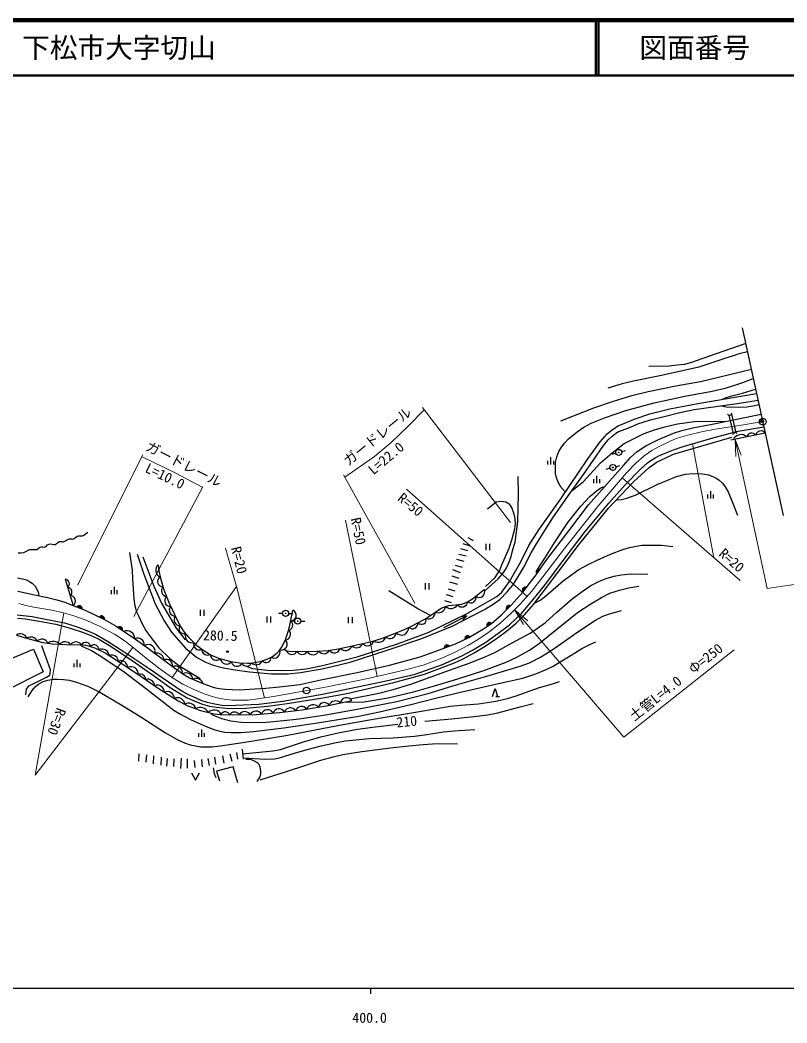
# Model space of a CAD drawing. Units: millimetres, scale not verified. Extents: x 40000 to 680000, y 20000 to 380000.
# Drawn here: x 404645 to 543299, y 198715 to 380000 of the extents above; entities that cross this region are included whole.
import ezdxf
from ezdxf.enums import TextEntityAlignment as Align

# ---------------------------------------------------------------- set-up
doc = ezdxf.new("R2010")
doc.units = ezdxf.units.MM
doc.header["$LTSCALE"] = 1000
doc.header["$PDMODE"] = 32
doc.header["$PDSIZE"] = 500
doc.linetypes.add('CHAIN', pattern=[18.5, 12, -1.5, 3.5, -1.5])
for name, color, linetype, lineweight in [('M-BGD', 7, 'Continuous', 25), ('M-BMK', 2, 'CHAIN', 13), ('M-BMK-OTRS', 5, 'Continuous', 25), ('M-BMK-SRVR', 3, 'Continuous', 25), ('M-STR-HTXT', 7, 'Continuous', 13), ('M-TTL', 2, 'Continuous', 140), ('M-TTL-BAND', 7, 'Continuous', 25), ('M-TTL-LINE', 7, 'Continuous', 50)]:
    doc.layers.add(name, color=color, linetype=linetype, lineweight=lineweight)
doc.layers.add('M-OTRS', color=6, linetype='Continuous')
doc.layers.add('M-TTL-TXT', color=7, linetype='Continuous')
doc.styles.add('ＭＳ ゴシック', font='')
doc.styles.get('ＭＳ ゴシック').set_extended_font_data('MS Gothic')

# ---------------------------------------------------------------- blocks, each defined once
blk = doc.blocks.new('open_arrow')
at = {"color": 0, "linetype": 'Continuous', "lineweight": -2}
blk.add_lwpolyline([(7.5, 1.25), (0, 0), (7.5, -1.25)], dxfattribs=at)

msp = doc.modelspace()

# ---------------------------------------------------------------- hatches: boundary and pattern name
at = {"layer": 'M-BGD'}
for points in [[(512931, 301864, 0.41421), (512869, 301897, 0.41421)], [(511871, 299136, 0.41421), (511810, 299171, 0.41421)], [(498660, 280703, 0.82183), (498101, 279885)], [(496195, 277418, 0.82183), (495585, 276637)], [(415854, 273550, 0.82183), (414929, 273907)], [(493308, 274087, 0.82183), (492603, 273391)], [(419887, 271663, 0.82183), (418994, 272093)], [(423159, 269652, 0.82183), (422332, 270198)], [(489870, 270947, 0.82183), (489059, 270379)], [(485982, 268526, 0.82183), (485098, 268079)], [(482270, 266802, 0.82183), (481347, 266440)]]:
    msp.add_hatch(color=256, dxfattribs=at).paths.add_polyline_path(points)
h = msp.add_hatch(color=256, dxfattribs=at)
edge = h.paths.add_edge_path()
edge.add_ellipse((452657, 272752), major_axis=(-49.8, -4.1), ratio=1, start_angle=175.34078, end_angle=-4.65922)
h = msp.add_hatch(color=256, dxfattribs=at)
edge = h.paths.add_edge_path()
edge.add_ellipse((454850, 271350), major_axis=(-49.8, -4.1), ratio=1, start_angle=175.34078, end_angle=-4.65922)

# ---------------------------------------------------------------- linework, layer by layer
for p, q in [((532783, 308601), (533583, 305270)), ((533263, 308745), (534068, 305391)), ((539363, 305336), (533137, 304049)), ((500597, 299656), (500597, 300985)), ((512356, 301693), (511637, 301479)), ((513410, 302006), (514129, 302220)), ((500063, 299656), (500063, 300353)), ((501130, 299656), (501130, 300353)), ((512353, 299269), (513076, 299467)), ((508915, 296298), (508915, 297626)), ((511293, 298977), (510569, 298778)), ((508382, 296298), (508382, 296995)), ((509448, 296298), (509448, 296995)), ((528983, 293523), (528983, 294220)), ((529516, 293523), (529516, 294852)), ((530049, 293523), (530049, 294220)), ((485606, 286463), (486557, 285920)), ((484703, 285381), (486004, 284963)), ((488872, 285316), (488872, 284198)), ((489538, 285316), (489538, 284198)), ((483986, 283447), (485306, 283143)), ((484279, 284489), (485560, 284125)), ((483292, 281438), (484568, 281109)), ((483542, 282569), (484887, 282175)), ((482729, 279548), (484005, 279090)), ((482849, 280655), (484244, 280167)), ((412817, 278921), (414256, 274167)), ((421693, 276225), (421693, 277553)), ((477897, 278202), (477897, 277084)), ((478563, 278202), (478563, 277084)), ((482286, 278449), (483726, 278013)), ((421159, 276225), (421159, 276922)), ((422226, 276225), (422226, 276922)), ((481677, 276152), (482868, 275779)), ((482063, 277168), (483259, 276842)), ((481413, 275055), (482588, 274690)), ((437228, 273400), (437228, 272282)), ((437894, 273400), (437894, 272282)), ((449261, 272202), (449261, 271084)), ((449928, 272202), (449928, 271084)), ((452107, 272752), (451357, 272752)), ((453207, 272752), (453957, 272752)), ((463997, 272076), (463997, 270958)), ((464664, 272076), (464664, 270958)), ((481268, 270204), (485424, 272294)), ((485424, 272294), (484423, 272113)), ((485424, 272294), (484682, 271598)), ((454300, 271350), (453550, 271350)), ((455400, 271350), (456150, 271350)), ((414418, 263014), (414418, 263711)), ((414952, 263014), (414952, 264342)), ((415485, 263014), (415485, 263711)), ((490656, 257741), (491323, 257741)), ((490990, 257741), (490656, 257741)), ((436948, 250425), (436948, 251122)), ((437481, 250425), (437481, 251754)), ((438015, 250425), (438015, 251122)), ((426114, 246060), (426161, 247389)), ((427435, 245832), (427538, 247208)), ((428796, 245573), (428843, 246972)), ((430182, 246773), (430087, 245311)), ((433779, 246552), (433677, 244736)), ((439816, 246734), (439973, 245500)), ((441248, 247017), (441491, 245689)), ((442601, 247386), (442923, 246019)), ((443751, 247576), (443947, 246405)), ((444788, 248222), (444998, 246390)), ((431228, 246513), (431149, 245130)), ((432471, 246427), (432392, 245043)), ((434880, 246482), (434888, 244760)), ((436109, 246183), (436266, 244870)), ((437430, 246348), (437572, 245003)), ((438595, 246497), (438807, 245247))]:
    msp.add_line(p, q, dxfattribs=at)
for points in [[(535839, 321518), (529142, 319193), (525839, 318047), (524709, 317751), (523440, 317595), (522015, 317456), (518347, 317369)], [(536165, 320023), (534682, 319638), (531547, 318649), (527351, 317239), (524425, 316580), (520300, 315675), (515557, 314698), (513519, 314242), (510894, 313463)], [(536863, 316818), (530951, 315364), (527648, 314621), (523184, 313841), (518183, 312810), (515030, 312022), (511856, 311030), (508340, 309840), (502328, 307480)], [(503242, 294690), (502483, 295483), (501968, 296349), (501641, 297235), (501453, 298019), (501477, 300053), (501690, 301030), (502082, 302002), (502532, 302803), (503161, 303595), (503831, 304306), (505391, 305582), (506568, 306382), (507882, 307107), (510337, 308118), (514179, 309441), (519277, 310825), (524831, 312002), (529799, 312890), (532346, 313527), (535345, 314470), (537217, 315191)], [(445499, 263222), (446686, 262780), (449383, 262471), (451951, 262406), (454002, 262471), (456368, 262718), (459310, 263324), (465571, 264912), (472684, 267211), (478457, 269301), (485334, 272680), (490863, 275819), (491742, 276609), (493149, 278530), (495255, 282211), (496635, 285010), (498445, 287842), (500368, 290563), (502409, 293458), (507288, 300671), (509509, 303733), (510786, 305177), (511732, 305983), (512803, 306653), (514132, 307221), (515848, 307904), (518511, 308849), (522137, 309752), (527213, 310681), (537805, 312490)], [(531554, 311423), (532335, 311778), (533594, 312109), (535246, 312552), (537638, 313258)], [(425832, 283428), (427019, 279851), (429060, 274463), (430698, 271388), (432053, 269383), (434531, 266448), (436521, 264810), (438059, 263974), (439584, 263387), (441407, 262902), (443564, 262518), (446156, 262184), (450109, 261849), (453119, 261832), (455326, 262050), (458908, 262665), (460829, 263093), (464331, 263959), (470862, 266068), (477289, 268228), (482789, 270453), (488617, 273462), (490375, 274547), (491362, 275277), (492741, 276620), (493715, 277838), (494777, 279473), (495703, 281104), (497081, 283665), (498044, 285321), (499520, 287725), (500958, 290014), (503323, 293368), (506493, 297853), (508261, 300378), (510005, 302928), (510968, 304097), (511711, 304803), (512296, 305266), (512748, 305538), (513553, 305891), (515015, 306439), (516343, 306987), (518621, 307706), (521098, 308366), (523913, 309085), (526524, 309596), (530861, 310193), (534706, 310724), (538072, 311265)], [(531449, 310274), (532306, 310057), (534475, 309995), (536075, 310078), (537479, 310336), (538238, 310501)], [(404216, 276781), (407239, 276092), (409593, 275637), (411287, 275197), (412720, 274795), (414090, 274231), (416439, 273323), (419887, 271663), (422005, 270414), (425535, 268082), (427873, 266417), (430500, 264431), (432615, 262819), (434072, 261831), (435257, 261105), (436550, 260550), (438166, 259875), (439736, 259362), (440644, 259181), (441800, 259074), (444310, 258956), (446148, 259063), (449059, 259235), (451526, 259480), (455204, 259898), (459050, 260730), (465593, 262035), (471439, 263368), (476959, 264921), (481171, 266371), (483368, 267233), (485779, 268409), (488442, 269946), (489870, 270947), (491695, 272497), (493461, 274238), (495537, 276574), (497977, 279704), (499890, 282503), (503837, 287673), (507436, 292387), (511696, 297168), (513743, 299499), (514991, 300921), (516208, 302035), (517787, 303029), (520068, 304170), (522788, 305323), (524318, 305818), (526308, 306295), (529506, 306905), (538623, 308734)], [(404093, 272501), (406829, 272158), (408961, 271786), (412673, 271020), (414772, 270404), (416697, 269680), (418263, 268970), (420434, 267739), (423465, 265805), (428184, 262643), (430319, 261188), (433931, 258673), (435022, 258087), (436297, 257529), (437465, 257024), (438455, 256708), (439550, 256445), (441140, 256182), (442182, 256109), (447829, 256367), (452140, 256857), (459315, 258137), (470813, 260531), (476055, 261783), (481020, 263522), (484533, 265085), (486469, 266111), (488848, 267537), (491036, 269087), (493132, 270662), (495366, 272809), (497432, 275231), (499499, 277847), (502996, 282565), (506819, 287534), (508662, 289793), (511089, 292652), (514047, 295980), (516802, 298797), (518080, 299941), (518842, 300499), (519492, 300881), (520280, 301279), (521603, 301860), (522781, 302342), (524369, 302856), (530143, 304561), (534496, 305676), (539120, 306450)], [(504418, 294918), (506495, 296567), (509586, 299952), (511669, 301752), (513886, 303429), (516163, 304630), (517481, 305283), (519329, 305898), (521226, 306452), (523485, 307021), (526589, 307452), (529434, 307513), (532105, 307426)], [(404176, 271903), (405572, 271742), (408097, 271354), (411114, 270788), (413502, 270153), (416142, 269319), (417753, 268644), (418992, 267998), (420837, 266962), (424894, 264205), (428960, 261391), (431792, 259363), (433681, 258185), (434847, 257496), (436263, 256868), (437659, 256321), (438893, 256003), (440135, 255791), (441309, 255655), (442433, 255565), (445440, 255618), (446742, 255724), (449463, 256005), (452962, 256444), (459368, 257462), (463752, 258248), (472213, 260229), (477766, 261775), (480506, 262785), (483205, 263812), (484764, 264518), (486774, 265598), (488716, 266852), (490937, 268321), (492602, 269525), (494329, 270994), (495823, 272468), (497486, 274366), (499816, 277448), (505631, 285080), (511060, 291752), (515553, 296523), (518384, 299144), (519811, 300128), (521288, 300824), (522790, 301532), (524842, 302142), (533321, 304599)], [(488644, 276777), (491096, 279012), (492135, 280219), (492578, 280959), (493021, 281870), (493413, 283052), (493696, 284031), (494147, 285675), (494408, 287402), (494648, 289407), (494750, 294271), (494719, 297473)], [(512517, 293299), (513397, 293348), (514353, 293587), (516020, 294150), (519844, 296073), (523330, 297499), (524932, 297898), (526199, 298021), (528028, 297966), (529126, 297796), (529923, 297510), (530611, 297132), (531074, 296815), (531633, 296262), (532143, 295598), (532653, 294694), (533465, 292777), (534383, 290499)], [(498223, 280684), (499513, 282707), (501357, 285628), (503699, 289165), (506043, 292157), (507740, 293932), (508806, 294849), (509648, 295421), (509977, 295573), (510365, 295674)], [(488809, 277579), (490554, 279226), (491403, 280556), (491753, 281496), (493104, 284508), (493634, 286240), (494114, 288039), (494235, 288984), (494185, 289894), (493995, 290703), (493555, 291903), (493215, 292412), (492455, 292872), (491523, 292994), (490713, 292874), (489163, 291595)], [(404312, 283698), (404806, 283683), (405338, 283766), (405840, 283998), (406229, 284252), (406401, 284320), (406843, 284320), (407652, 284298), (407892, 284466), (408215, 284741), (408461, 284789), (408700, 284789), (409024, 284735), (409204, 284753), (409419, 284885), (409629, 285130), (409868, 285286), (410168, 285322), (410775, 285210), (410967, 285216), (411188, 285300), (411446, 285539), (411733, 285719), (411919, 285731), (412201, 285731), (412356, 285677), (412518, 285671), (412650, 285731), (413136, 286061), (413501, 286216), (413938, 286210), (414154, 286187), (414370, 286234), (414471, 286348), (414963, 286701), (415204, 286780), (415419, 286768), (415731, 286738), (415940, 286774), (416156, 286894), (416929, 287403)], [(497675, 274616), (498797, 275223), (500130, 276263), (502850, 278620), (504604, 279920), (505659, 280665), (507496, 281655), (509002, 282367), (511390, 283442), (513619, 284267), (514826, 284639), (517076, 285051), (519143, 285104), (520618, 285083), (522641, 284867)], [(424414, 283745), (424898, 280572), (424957, 278968), (425194, 275340), (425395, 274109), (425714, 273047), (426092, 272210), (426707, 270837), (427403, 269646), (428147, 268572), (429707, 266548), (431702, 264579), (433366, 263316), (437237, 260957)], [(426872, 282941), (428854, 277648), (430194, 274570), (432844, 270074), (434488, 267994)], [(429610, 281516), (429729, 280432), (430017, 279090), (430640, 277023), (431575, 274573), (433149, 271260), (433785, 270167), (434344, 269381), (435115, 268458), (435531, 268003), (436635, 266957), (437696, 266142), (439107, 265272), (440537, 264683), (441624, 264339), (442749, 264040), (444334, 263786), (445755, 263723), (446380, 263768), (448032, 264058), (449119, 264402), (450117, 264858), (450552, 265148), (451125, 265604), (451487, 265995), (451923, 266606), (452648, 267982), (452756, 268366), (453206, 269672), (453358, 270338), (453982, 273325)], [(464318, 257301), (469515, 258351), (472103, 258973), (475284, 259966), (482283, 262475), (486022, 263822), (488832, 264932), (490476, 265687), (493593, 267403), (496859, 269146), (498181, 270067), (499652, 271081), (501696, 272957), (504487, 275403), (506264, 276691), (507856, 277761), (509422, 278571), (510622, 279071), (512033, 279471), (513299, 279693), (515048, 279875), (518159, 279852)], [(404193, 279176), (405113, 279016), (405794, 278793), (406351, 278539), (406849, 278208), (407357, 277659), (407695, 277111), (407918, 276591), (407975, 276385), (408058, 275934)], [(463527, 256777), (465782, 256687), (466803, 256769), (467944, 256942), (471228, 257498), (475753, 258586), (479599, 259661), (483771, 260913), (488475, 262431), (492552, 263922), (494479, 264861), (496779, 266125), (498554, 267387), (503232, 271162), (505642, 273016), (507846, 274468), (509767, 275649), (511291, 276375), (512995, 276958), (514701, 277378), (516536, 277664)], [(452432, 266289), (452843, 265956), (453362, 265910), (456271, 265848), (458352, 265901), (460360, 266053), (462214, 266369), (464976, 266934), (468220, 267674), (470165, 268277), (472368, 269092), (473839, 269694), (475318, 270404), (477851, 271700), (479815, 273051), (480772, 273677), (481594, 274016), (482197, 274144), (482763, 274219), (483905, 274326), (484448, 274409), (485006, 274605), (485534, 274854), (486431, 275381), (488544, 277072)], [(478833, 272376), (476559, 273557), (471316, 276848)], [(439158, 254738), (439589, 254376), (441067, 253733), (442776, 253310), (444572, 253075), (446531, 253024), (449116, 253064), (452348, 253365), (455132, 253701), (459865, 254423), (466235, 255544), (472745, 256819), (478451, 258259), (482893, 259641), (489620, 261569), (495074, 263180), (496762, 263826), (498734, 264811), (501390, 266526), (504903, 269018), (506925, 270403), (508692, 271547), (510041, 272238), (511231, 272668), (513407, 273257)], [(403991, 268829), (405781, 268260), (408784, 267499), (410432, 267227), (413043, 267098), (415508, 267086), (416540, 266979), (417405, 266790), (418271, 266470), (420017, 265613), (424119, 262959), (426712, 261193), (429645, 259221), (433244, 256922), (434962, 256038), (436029, 255686), (437266, 255206), (439736, 254595), (440835, 254488), (443043, 254392), (447419, 254480), (451568, 254810), (455649, 255322), (460342, 256101), (464615, 257008)], [(405719, 258007), (405799, 259023), (406241, 259669), (407269, 260127), (409437, 261246), (410052, 261603), (410117, 261947), (410138, 262533), (408582, 266890)], [(415588, 267078), (415828, 266838), (416497, 266515), (417540, 266046), (419224, 265040), (423485, 262168), (427540, 259049), (432481, 255209), (433641, 254545), (435486, 253541), (437321, 252721), (438610, 252165), (439845, 251702), (440743, 251468), (441690, 251292), (442822, 251214), (444631, 251205), (446857, 251381), (452334, 252036), (458429, 252936), (465909, 254186), (469644, 254977), (475287, 256272), (479969, 257491), (484305, 258500), (491161, 260050), (495569, 261062), (497874, 261797), (499751, 262586), (500882, 263135), (504861, 265586), (506212, 266409), (507759, 267199), (508769, 267583)], [(394849, 261159), (407098, 266267), (408826, 262174), (402243, 258860)], [(406085, 257662), (406839, 258828), (407362, 259442), (408036, 259994), (408811, 260407), (409666, 260678), (410685, 260852), (411389, 260872), (412475, 260812), (413572, 260691), (415010, 260279), (416997, 259531), (419099, 258515), (423042, 256173), (426647, 253937), (430914, 251169), (433077, 249953), (434394, 249350), (435415, 248995), (437316, 248654), (438553, 248603), (439408, 248613), (440871, 248826), (445297, 249469), (452704, 250697), (462425, 252558), (468834, 253683), (476530, 254943), (482417, 255988), (484354, 256144), (487521, 256426), (490651, 256881), (492800, 257376), (494370, 257870), (498546, 259329), (500723, 259964), (502179, 260445)], [(490050, 257741), (490520, 259179), (490990, 257741)], [(477810, 253280), (482692, 253702), (487256, 254158), (489169, 254385), (491018, 254774), (495041, 255844), (497425, 256444)], [(444884, 247385), (450342, 247920), (451707, 248160), (455883, 249500), (459046, 250408), (462132, 251155), (465684, 251804), (468444, 252194), (472953, 252745)], [(444969, 246645), (449046, 246402), (450630, 246460), (451546, 246624), (454427, 247520), (456794, 248219), (459058, 248794), (461543, 249332), (463439, 249688), (465370, 249906), (467742, 250126), (472132, 250276), (475964, 250541), (478217, 250862), (481221, 251312), (483129, 251518), (486887, 251737)], [(448075, 242650), (452820, 244155), (456318, 245335), (459003, 246187), (461267, 246798), (463029, 247224), (466424, 247778), (471629, 248433), (474953, 248830), (477511, 249058), (480032, 249244), (483726, 249144)], [(439578, 244840), (439765, 243807), (440042, 243081)], [(444036, 242145), (443203, 244992), (440189, 244223), (440698, 242454)], [(445468, 246373), (446322, 246367), (446984, 246112), (447538, 245781), (447791, 245487), (447976, 244995), (448047, 244663), (448123, 244126), (448117, 243730), (447976, 243174), (447465, 242356)], [(435655, 243898), (436370, 242603), (437086, 243898)]]:
    msp.add_lwpolyline(points, dxfattribs=at)
for centre, radius in [((512883, 301849), 550), ((512883, 301849), 50), ((511823, 299123), 550), ((511823, 299123), 50), ((452657, 272752), 550), ((452657, 272752), 50), ((454850, 271350), 550), ((454850, 271350), 50), ((442148, 265823), 150)]:
    msp.add_circle(centre, radius, dxfattribs=at)
for centre, radius, start, end in [((532911, 309046), 464, 219.68184, 347.89345), ((533920, 304952), 464, 40.66907, 168.88067), ((535003, 303523), 1542, 47.06247, 156.28046), ((536899, 304491), 861, 34.10545, 169.23747), ((538573, 304740), 989, 37.04488, 166.29805), ((430505, 280535), 1329, 132.37463, 246.1385), ((430487, 278503), 968, 122.45367, 269.91114), ((498461, 280239), 505, 66.82317, 224.48136), ((412718, 278079), 847, 310.42535, 83.24926), ((413229, 276647), 788, 306.4438, 87.23081), ((431259, 276832), 1045, 137.74044, 261.6626), ((495967, 276967), 505, 63.22298, 220.88117), ((413627, 274984), 1031, 307.57846, 86.09615), ((431839, 275049), 1047, 134.32213, 270.40619), ((486144, 275561), 934, 229.20189, 18.66307), ((487671, 276611), 988, 229.49011, 27.84172), ((415356, 273637), 505, 350.05128, 147.70947), ((432725, 273336), 1103, 142.80784, 268.00702), ((480247, 274218), 1362, 246.23533, 351.47747), ((482558, 275040), 1406, 226.72382, 328.88594), ((484556, 274886), 979, 215.83987, 358.11093), ((493024, 273669), 505, 55.75802, 213.41621), ((419398, 271790), 505, 345.45948, 143.11767), ((433583, 271618), 1088, 145.49308, 269.51576), ((453542, 272397), 1027, 271.77935, 64.63312), ((478535, 272915), 1164, 246.31941, 2.77026), ((422691, 269843), 505, 337.71678, 135.37497), ((434321, 269972), 932, 143.2429, 287.13163), ((452995, 270607), 959, 282.71999, 52.8498), ((473591, 270162), 1335, 225.52597, 2.28227), ((475591, 270959), 998, 228.15723, 5.33556), ((477231, 271627), 865, 221.64418, 14.86147), ((489521, 270583), 505, 46.20559, 203.86378), ((404721, 267851), 1221, 18.34108, 126.76526), ((406614, 267179), 1285, 26.80026, 124.76496), ((423957, 268185), 1429, 359.82383, 113.26793), ((435721, 268636), 1211, 158.43509, 287.39495), ((452596, 268936), 956, 273.10062, 50.31109), ((469467, 268855), 1341, 231.69705, 344.47927), ((471527, 269332), 1135, 227.40873, 353.78769), ((485584, 268216), 505, 37.97945, 195.63764), ((408582, 266890), 1195, 22.65868, 133.38134), ((410657, 266143), 1550, 40.86423, 128.86961), ((412765, 266432), 1184, 34.04118, 142.17337), ((414737, 266313), 1263, 36.30936, 141.75716), ((416531, 266626), 890, 10.61417, 150.75684), ((418037, 266178), 880, 358.39148, 135.91672), ((425859, 267006), 1266, 357.43965, 111.96584), ((427782, 265828), 1300, 346.68056, 120.40025), ((437030, 267166), 997, 161.61554, 298.47945), ((451826, 267226), 1116, 257.63468, 42.62333), ((463472, 267274), 1249, 222.05785, 341.07845), ((465485, 267712), 1185, 225.41512, 339.85193), ((467489, 268074), 1178, 220.80835, 346.69336), ((481844, 266530), 505, 32.58444, 190.24263), ((419487, 264970), 1313, 6.15367, 115.7647), ((421278, 264086), 1134, 358.85623, 115.33827), ((429380, 264264), 1307, 1.07182, 104.71593), ((438551, 266252), 1046, 177.96088, 297.10326), ((440130, 265369), 1104, 182.53266, 313.67857), ((449153, 264724), 875, 217.39735, 5.97916), ((450583, 265739), 1080, 238.7948, 21.55895), ((453788, 266353), 1026, 202.79326, 332.61509), ((455626, 266359), 1043, 207.24224, 331.10703), ((457588, 266479), 1221, 210.70845, 333.06824), ((459573, 266556), 1096, 215.13642, 334.67228), ((461473, 266721), 1108, 214.86795, 345.12904), ((422907, 262958), 1211, 0.08089, 114.11361), ((424725, 261823), 1288, 353.37553, 118.10583), ((431160, 263370), 1034, 348.0911, 117.27629), ((432663, 261835), 1409, 359.84676, 110.35036), ((441979, 264671), 1091, 185.26702, 323.51806), ((443865, 264205), 1025, 190.25762, 334.63301), ((445647, 264147), 937, 204.03575, 337.6666), ((447344, 264675), 1213, 226.75161, 336.57199), ((426399, 260820), 940, 357.05399, 114.75175), ((434664, 260738), 1243, 4.13235, 118.437), ((427750, 259614), 1229, 2.60659, 109.56676), ((429452, 258436), 1322, 2.8268, 111.03348), ((436503, 259679), 1296, 16.68864, 117.55752), ((431274, 257351), 1254, 1.32549, 113.5498), ((433108, 256158), 1353, 6.00714, 115.39499), ((463677, 256355), 1143, 34.87389, 169.11372), ((435161, 255199), 1308, 14.72172, 122.74162), ((437202, 254049), 1673, 28.97403, 117.62612), ((453518, 254506), 1156, 35.27037, 159.0451), ((455526, 254791), 1130, 35.89655, 160.23411), ((457634, 254922), 1305, 42.86766, 155.96102), ((459636, 255541), 1080, 33.75351, 165.58883), ((461684, 255699), 1232, 45.05478, 158.93283), ((439699, 253800), 1480, 27.38056, 134.26952), ((441757, 254142), 817, 19.50856, 155.51544), ((443404, 253875), 1030, 31.76067, 148.38357), ((445283, 253821), 1167, 33.01113, 149.26821), ((447300, 253937), 1161, 31.77262, 153.43726), ((449377, 254181), 1151, 27.74992, 161.35715), ((451459, 254398), 1109, 28.00631, 163.32614)]:
    msp.add_arc(centre, radius, start, end, dxfattribs=at)
at = {"layer": 'M-BMK'}
msp.add_lwpolyline([(404430, 274547), (405456, 274251), (407161, 273893), (410410, 273325), (412522, 272868), (414197, 272369), (416421, 271579), (418990, 270418), (421745, 268973), (423656, 267706), (425447, 266286), (427459, 264629), (429649, 262904), (431018, 261929), (432226, 261088), (434064, 259933), (436086, 259000), (437945, 258224), (439036, 257843), (439958, 257558), (441541, 257235), (443071, 257053), (444505, 257031), (445885, 257089), (447648, 257301), (450444, 257725), (459881, 259426), (467805, 261031), (474334, 262522), (477522, 263412), (480876, 264628), (483449, 265777), (485585, 266941), (487374, 267994), (489378, 269374), (491382, 270921), (493390, 272700), (495155, 274465), (497140, 276680), (499009, 279119), (503083, 284448), (509295, 292297), (514275, 298128), (515986, 299932), (517504, 301205), (518878, 302162), (520294, 302981), (521933, 303753), (523283, 304348), (525389, 304958), (527838, 305548), (530321, 306061), (535427, 306802), (538912, 307406)], dxfattribs=at)
at = {"layer": 'M-BMK-OTRS'}
msp.add_line((535223, 324351), (542601, 290461), dxfattribs=at)
at = {"layer": 'M-BMK-SRVR'}
for centre in [(538912, 307406), (456457, 258809)]:
    msp.add_circle(centre, 600, dxfattribs=at)
at = {"layer": 'M-OTRS'}
msp.add_point((538806, 307520), dxfattribs=at)
at = {"layer": 'M-STR-HTXT'}
for p, q in [((493338, 289185), (477396, 309982)), ((530086, 282803), (526196, 303395)), ((415017, 277839), (426865, 301414)), ((463135, 297803), (476014, 274567)), ((437716, 295618), (425222, 272183)), ((513516, 297239), (534817, 278682)), ((496350, 275798), (474518, 295222)), ((469219, 261354), (463460, 289620)), ((443769, 277623), (441789, 284532)), ((432126, 261159), (443769, 277623)), ((448845, 257482), (443769, 277623)), ((412579, 272851), (407355, 243527)), ((407355, 243527), (425062, 266591))]:
    msp.add_line(p, q, dxfattribs=at)
for points in [[(463379, 297362), (468706, 301091), (471770, 303623), (474833, 306567), (477726, 309552)], [(533929, 304158), (539694, 277236), (566150, 281161)], [(426693, 301073), (432574, 298241), (437666, 295526)], [(494096, 273335), (513785, 250355), (533752, 266178)]]:
    msp.add_lwpolyline(points, dxfattribs=at)
at = {"layer": 'M-TTL'}
msp.add_line((680000, 380000), (40000, 380000), dxfattribs=at)
at = {"layer": 'M-TTL-BAND'}
for p, q in [((40000, 205000), (579000, 205000)), ((468000, 205000), (468000, 204000))]:
    msp.add_line(p, q, dxfattribs=at)
at = {"layer": 'M-TTL-LINE'}
for p, q in [((508747, 380000), (508747, 370000)), ((509247, 380000), (509247, 370000)), ((40000, 370000), (680000, 370000))]:
    msp.add_line(p, q, dxfattribs=at)

# ---------------------------------------------------------------- block references
at = {"layer": 'M-STR-HTXT', "xscale": 400, "yscale": 400}
for p, rotation in [((533929, 304158), 282.1), ((494096, 273335), 310.6)]:
    msp.add_blockref('open_arrow', p, dxfattribs=dict(at, rotation=rotation))

# ---------------------------------------------------------------- texts
at = {"layer": 'M-BGD', "style": 'ＭＳ ゴシック'}
for s, rotation, p in [('280.5', 358.825, (437705, 267353)), ('210', 5.599, (472834, 251568))]:
    msp.add_text(s, height=1833, rotation=rotation, dxfattribs=at).set_placement(p, align=Align.BOTTOM_LEFT)
at = {"layer": 'M-STR-HTXT', "style": 'ＭＳ ゴシック'}
for s, rotation, p in [('ガードレール', 39.221, (464361, 298895)), ('ガードレール', 332.904, (426922, 301838)), ('L=22.0', 40.045, (468883, 297269)), ('L=10.0', 334.33, (426861, 297872)), ('R=50', 320.726, (472398, 292861)), ('R=50', 281.56, (463869, 289764)), ('R=20', 284.123, (442232, 284442)), ('R=20', 318.909, (530474, 282887)), ('土管L=4.0\u3000Φ=250', 38.395, (516004, 252751)), ('R=30', 249.163, (410801, 256027))]:
    msp.add_text(s, height=1833, rotation=rotation, dxfattribs=at).set_placement(p, align=Align.BOTTOM_LEFT)
at = {"layer": 'M-TTL-BAND', "style": 'ＭＳ ゴシック'}
msp.add_text('400.0', height=1833, dxfattribs=at).set_placement((467844, 198195), align=Align.BOTTOM_CENTER)
at = {"layer": 'M-TTL-TXT', "style": 'ＭＳ ゴシック'}
msp.add_text('下松市大字切山', height=3666, dxfattribs=at).set_placement((405024, 375000), align=Align.MIDDLE_LEFT)
msp.add_text('図面番号', height=3666, dxfattribs=at).set_placement((526622, 375000), align=Align.MIDDLE_CENTER)

doc.saveas('drawing.dxf')
